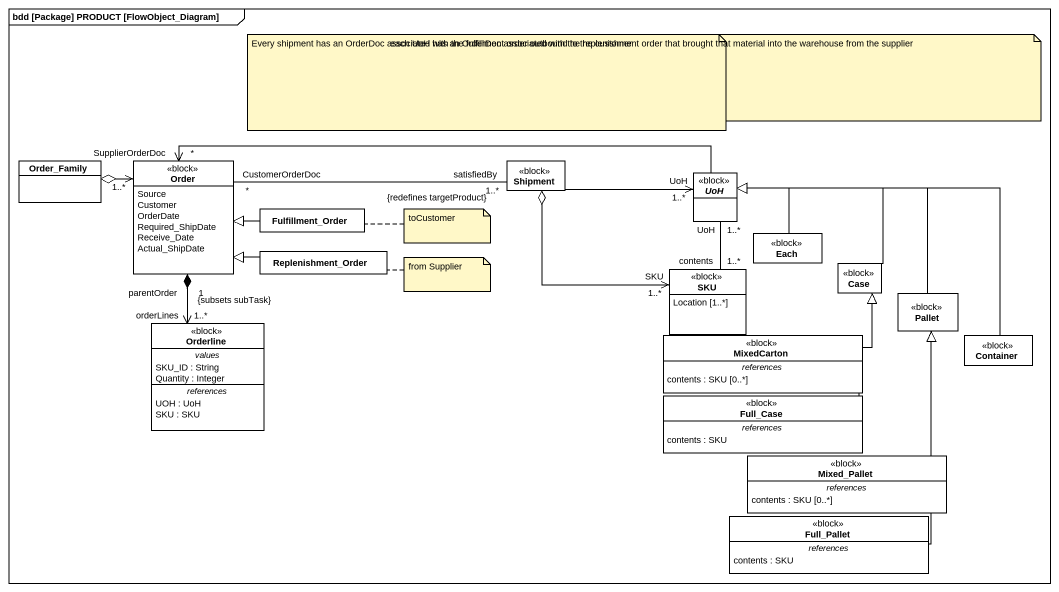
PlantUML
@startuml
mainframe bdd [Package] PRODUCT [FlowObject_Diagram]
hide circle
hide empty members
class Order_Family #FFFFFF
class Order <<block>> #FFFFFF {
  Source
  Customer
  OrderDate
  Required_ShipDate
  Receive_Date
  Actual_ShipDate
}
class Shipment <<block>> #FFFFFF
abstract class UoH <<block>> #FFFFFF
class Fulfillment_Order #FFFFFF
class Each <<block>> #FFFFFF
class Replenishment_Order #FFFFFF
class SKU <<block>> #FFFFFF {
  Location [1..*]
}
class Case <<block>> #FFFFFF
class Pallet <<block>> #FFFFFF
class Orderline <<block>> #FFFFFF {
  -- values --
  SKU_ID : String
  Quantity : Integer
  -- references --
  UOH : UoH
  SKU : SKU
}
class MixedCarton <<block>> #FFFFFF {
  -- references --
  contents : SKU [0..*]
}
class Container <<block>> #FFFFFF
class Full_Case <<block>> #FFFFFF {
  -- references --
  contents : SKU
}
class Mixed_Pallet <<block>> #FFFFFF {
  -- references --
  contents : SKU [0..*]
}
class Full_Pallet <<block>> #FFFFFF {
  -- references --
  contents : SKU
}
Order_Family o-right-> "1..*" Order
Order "parentOrder\n1" *--> "1..*\norderLines\n{subsets subTask}" Orderline
Shipment "satisfiedBy\n{redefines targetProduct}\n1..*" -left- "CustomerOrderDoc\n*" Order
Shipment -right-> "UoH\n1..*" UoH
Shipment o--> "SKU\n1..*" SKU
UoH -left-> "SupplierOrderDoc\n*" Order
Fulfillment_Order -left-|> Order
Each -up-|> UoH
Replenishment_Order -left-|> Order
SKU "1..*\ncontents" -up- "UoH\n1..*" UoH
Case -left-|> UoH
Pallet -left-|> UoH
MixedCarton -up-|> Case
Container -left-|> UoH
Full_Case -up-|> Case
Mixed_Pallet -up-|> Pallet
Full_Pallet -up-|> Pallet
note as N1
  Every shipment has an OrderDoc associated with the fulfillment order outbound to the customer
end note
note as N2
  each UoH has an OrderDoc associated with the replenishment order that brought that material into the warehouse from the supplier
end note
note right of Fulfillment_Order : toCustomer
note right of Replenishment_Order : from Supplier
@enduml
